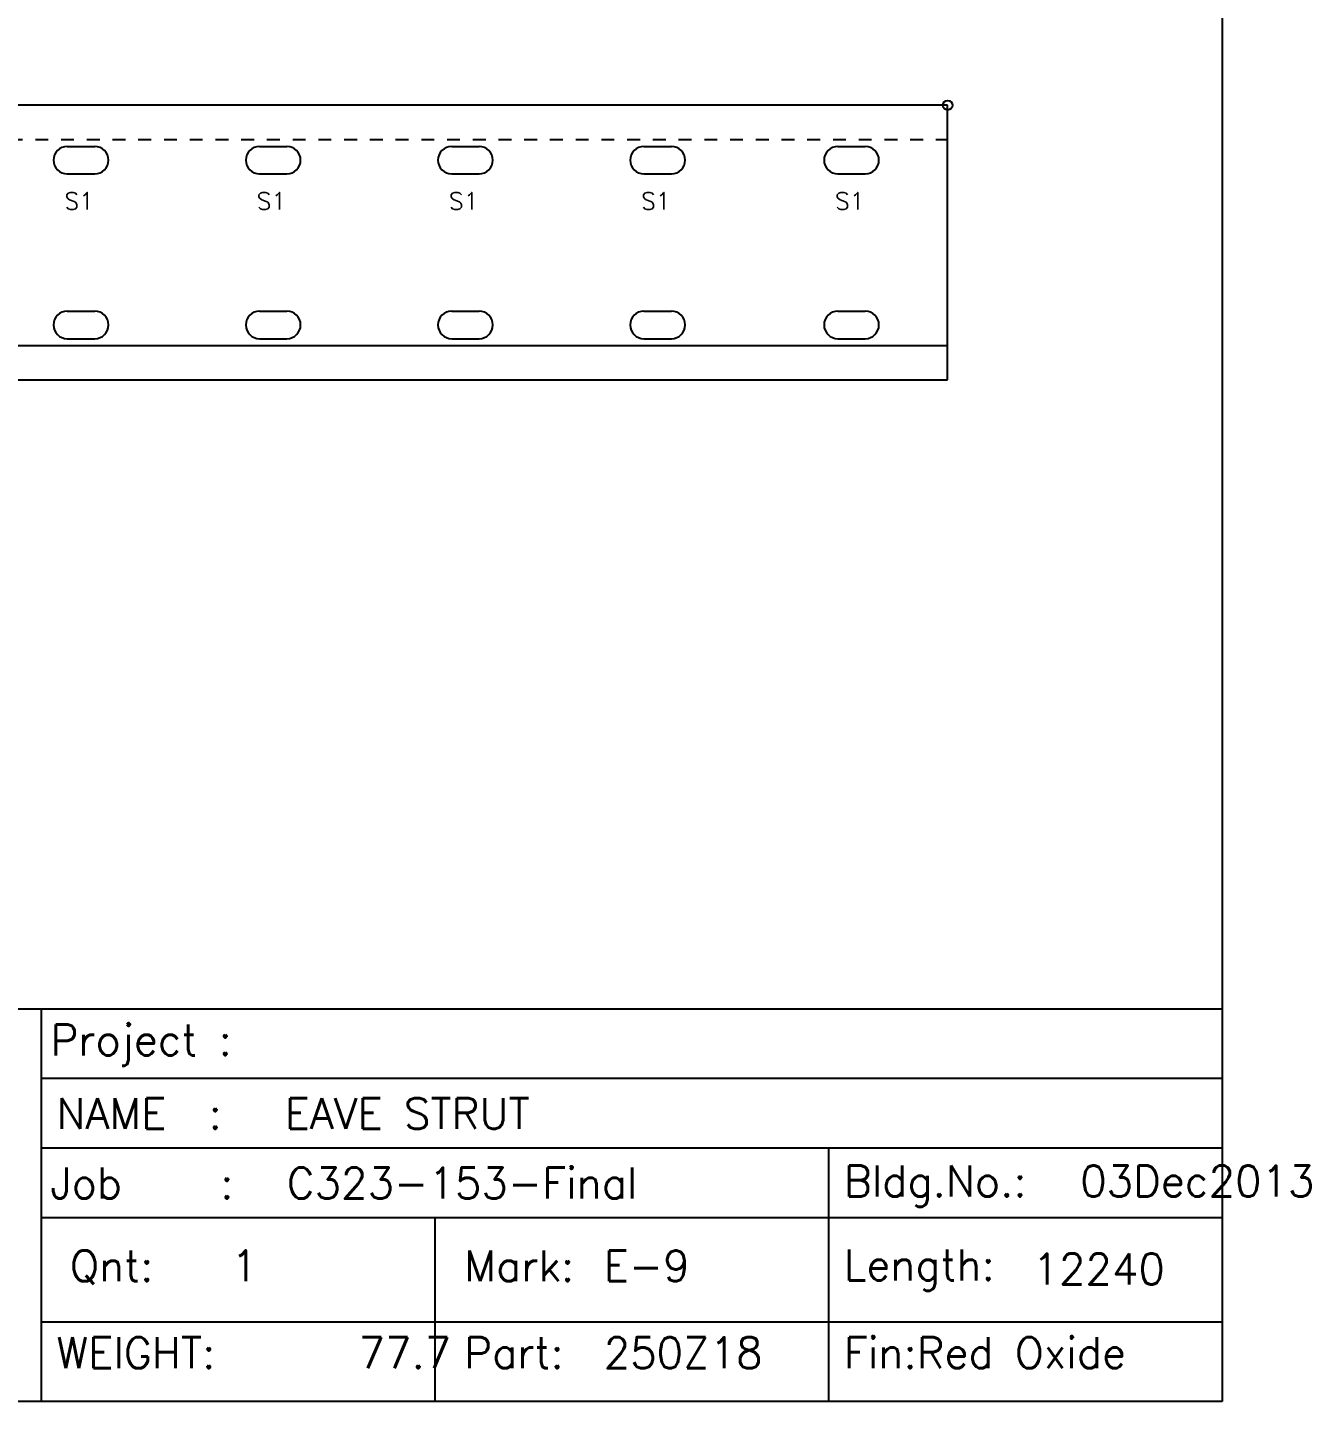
# Model space of a CAD drawing. Extents: x 0 to 428, y 0 to 297.
# Drawn here: x 309.5 to 428.2, y 0 to 127.1 of the extents above; entities that cross this region are included whole.
import ezdxf

# ---------------------------------------------------------------- set-up
doc = ezdxf.new("R2010")
doc.units = 0
doc.linetypes.add('CONTIN', pattern=[0])
doc.linetypes.add('DASHED', pattern=[2.38, 1.19, -1.19])
doc.layers.get('0').update_dxf_attribs({"linetype": 'CONTIN'})
for name, color, linetype in [('1', 7, 'CONTIN'), ('15', 6, 'CONTIN'), ('2', 7, 'CONTIN'), ('22', 7, 'CONTIN'), ('3', 1, 'CONTIN'), ('6', 4, 'CONTIN'), ('7', 3, 'DASHED')]:
    doc.layers.add(name, color=color, linetype=linetype)
doc.styles.add('SIMPLEX', font='SIMPLEX')

# ---------------------------------------------------------------- blocks, each defined once
blk = doc.blocks.new('CZEBORDR')
at = {"layer": '22'}
for p, q in [((420, 297), (420, 0)), ((420, 0), (0, 0))]:
    blk.add_line(p, q, dxfattribs=at)
blk = doc.blocks.new('LOGO')
at = {"linetype": 'CONTINUOUS'}
for p, q in [((-230.55, 36.3), (0, 36.3)), ((-138.23, 36.3), (0, 36.3)), ((-138.23, 36.3), (-109.26, 36.3)), ((-109.26, 36.3), (-109.26, 0)), ((-109.26, 36.3), (0, 36.3)), ((0, 36.3), (0, 0)), ((-109.26, 29.89), (0, 29.89)), ((-109.26, 23.45), (0, 23.45)), ((-36.42, 23.45), (-36.42, 0)), ((-109.26, 17.01), (0, 17.01)), ((-72.84, 17.01), (-72.84, 0)), ((-109.26, 7.37), (0, 7.37)), ((0, 0), (-230.55, 0)), ((-109.26, 0), (-138.23, 0))]:
    blk.add_line(p, q, dxfattribs=at)
at = {"layer": '22'}
for p, q in [((0, 297), (0, 0)), ((0, 0), (-420, 0))]:
    blk.add_line(p, q, dxfattribs=at)
at = {"style": 'SIMPLEX'}
for s, height, p in [('Project :', 2.857, (-108.38, 32.01)), ('NAME  :', 2.857, (-107.83, 25.21)), ('EAVE STRUT', 2.857, (-86.71, 25.21)), ('Job    :', 2.857, (-108.38, 18.77)), ('C323-153-Final', 2.8575, (-86.53, 18.77)), ('Bldg.No.:', 2.857, (-34.99, 18.96)), ('03Dec2013', 2.857, (-13.14, 18.96)), ('Length:', 2.857, (-34.99, 11.2)), ('Qnt:', 2.857, (-106.58, 11.12)), ('   1', 2.857, (-98.06, 11.12)), ('Mark:', 2.857, (-70.1, 11.12)), ('E-9', 2.857, (-57.21, 11.12)), ('12240', 2.857, (-17.55, 10.83)), ('WEIGHT:', 2.857, (-107.83, 3.08)), ('     77.7', 2.857, (-90.53, 3.08)), ('Part:', 2.857, (-70.1, 3.08)), ('250Z18', 2.857, (-57.21, 3.08)), ('Fin:Red Oxide', 2.8575, (-34.99, 3.08))]:
    blk.add_text(s, height=height, dxfattribs=at).set_placement(p)
blk = doc.blocks.new('MAG_CRCL')
at = {"layer": '15'}
blk.add_circle((0, 0), 0.889, dxfattribs=at)
blk = doc.blocks.new('WBSLOT')
at = {"layer": '6'}
for p, q in [((-1.27, 1.27), (1.27, 1.27)), ((-1.27, -1.27), (1.27, -1.27))]:
    blk.add_line(p, q, dxfattribs=at)
for centre, start, end in [((-1.27, 0), 90, 270), ((1.27, 0), 270, 90)]:
    blk.add_arc(centre, 1.27, start, end, dxfattribs=at)
blk = doc.blocks.new('CZEPIECE')
at = {"layer": '1'}
for p, q in [((394.6, 55.88), (50.8, 55.88)), ((394.6, 30.48), (394.6, 55.88)), ((50.8, 33.655), (394.6, 33.655)), ((50.8, 30.48), (394.6, 30.48))]:
    blk.add_line(p, q, dxfattribs=at)
at = {"layer": '7'}
blk.add_line((50.8, 52.705), (394.6, 52.705), dxfattribs=at)
at = {"layer": '15', "xscale": 0.5, "yscale": 0.5, "zscale": 0.5}
blk.add_blockref('MAG_CRCL', (394.6, 55.88), dxfattribs=at)
at = {"layer": '6'}
for p in [(314.436, 50.8), (332.216, 50.8), (349.996, 50.8), (367.776, 50.8), (385.71, 50.8), (314.436, 35.56), (332.216, 35.56), (349.996, 35.56), (367.776, 35.56), (385.71, 35.56)]:
    blk.add_blockref('WBSLOT', p, dxfattribs=at)
at = {"layer": '3', "style": 'SIMPLEX'}
for p in [(312.912, 46.228), (330.692, 46.228), (348.472, 46.228), (366.252, 46.228), (384.186, 46.228)]:
    blk.add_text('S1', height=1.587, dxfattribs=at).set_placement(p)

msp = doc.modelspace()

# ---------------------------------------------------------------- block references
msp.add_blockref('CZEPIECE', (0, 64))
at = {"layer": '1'}
msp.add_blockref('CZEBORDR', (0, 0), dxfattribs=at)
at = {"layer": '2'}
msp.add_blockref('LOGO', (420, 0), dxfattribs=at)

doc.saveas('drawing.dxf')
